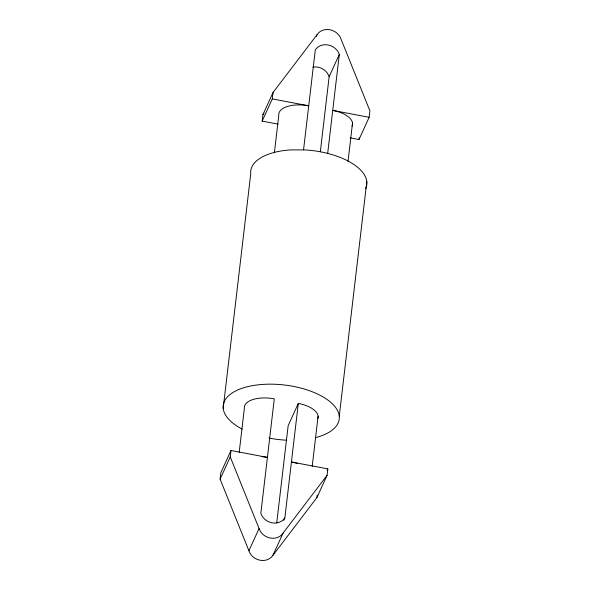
<?xml version="1.0" encoding="UTF-8"?>
<svg xmlns="http://www.w3.org/2000/svg" width="590" height="590" viewBox="0 0 590 590"><rect width="100%" height="100%" fill="white"/><g stroke="black" fill="none" stroke-linecap="round" stroke-linejoin="round"><path stroke-width="0.89" d="M223.19 408.302L250.735 173.814A58.417 27.428 6.7 0 1 290.988 149.882L305.908 149.956A58.417 27.428 6.7 0 1 365.579 188.756M297.567 463.548A25.038 11.756 6.7 0 0 291.431 461.97L327.841 468.888L327.081 475.326L316.933 497.54L272.927 555.315A13.356 11.66 24.6 0 1 260.072 560.242A13.356 11.66 24.6 0 1 248.914 550.75L220.1 479.139L220.859 472.693L231.007 450.487L267.418 457.405A25.038 11.756 6.7 0 0 261.739 456.638M278.141 124.151L262.159 121.112L262.919 114.674L273.067 92.46L317.073 34.685A13.356 11.66 24.6 0 1 329.928 29.758A13.356 11.66 24.6 0 1 341.086 39.25L369.901 110.861L369.141 117.307L358.993 139.513L350.113 137.831M220.1 479.139L230.248 456.925L231.007 450.487M262.159 121.112L272.307 98.899L273.067 92.46M239.193 452.272L244.356 408.361A25.038 11.756 6.7 0 1 274.291 398.855L260.846 513.315A13.356 11.66 24.6 0 0 272.005 522.806A13.356 11.66 24.6 0 0 284.859 517.88L298.311 403.42A25.038 11.756 6.7 0 1 317.892 418.428M274.372 152.832L278.782 115.323A25.038 11.756 6.7 0 1 308.718 105.817L272.307 98.899M303.562 149.735L315.289 49.907A13.356 11.66 24.6 0 1 328.143 44.98A13.356 11.66 24.6 0 1 339.302 54.472L327.679 153.378M276.725 522.961L288.163 425.633L298.311 403.42M320.326 151.807L329.154 76.685L339.302 54.472M312.191 466.439L318.099 416.127M348.012 161.513L352.525 123.089M316.933 497.54L317.221 495.128M358.993 139.513L359.185 137.905M339.265 416.186L366.81 181.698M316.321 36.329L317.073 34.685M248.914 550.75L259.062 528.544L230.248 456.925M283.738 520.351L284.859 517.88M272.927 555.315L283.075 533.102L327.081 475.326M327.089 470.532L327.841 468.888M262.919 114.674L264.032 113.206M369.141 117.307L332.731 110.382A25.038 11.756 6.7 0 1 352.038 126.127M242.21 429.114A58.417 27.428 6.7 0 1 240.941 388.692A58.417 27.428 6.7 0 1 325.769 398.604A58.417 27.428 6.7 0 1 315.399 437.662M286.755 440.199A58.417 27.428 6.7 0 1 268.974 438.075M312.921 67.135A13.356 11.66 24.6 0 1 329.154 76.685M283.075 533.102A13.356 11.66 24.6 0 1 270.22 538.028A13.356 11.66 24.6 0 1 259.062 528.544"/></g></svg>
